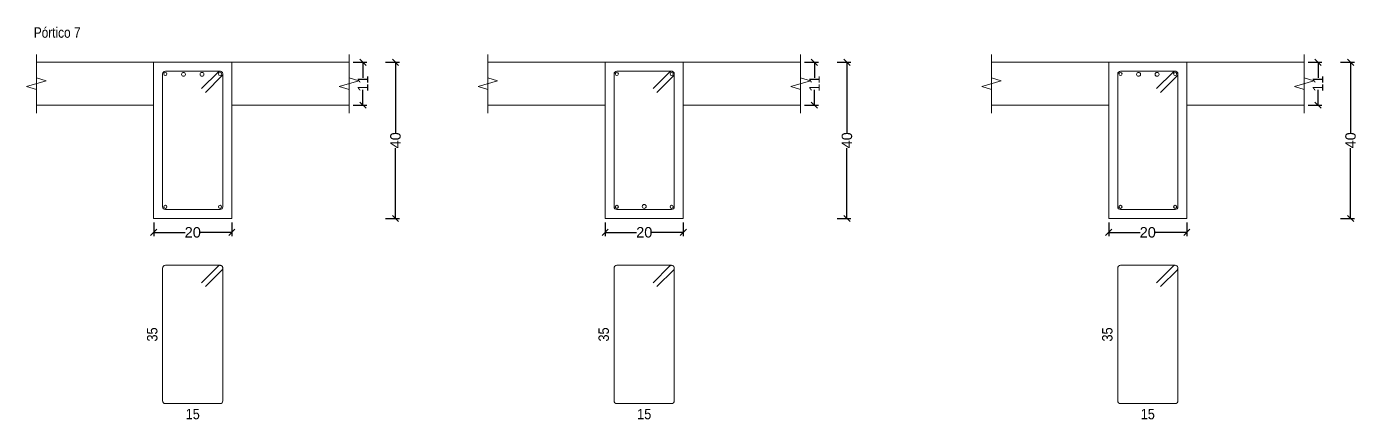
# Model space of a CAD drawing. Header units: millimetres. Extents: x 0 to 190, y -70 to 53.
# Drawn here: x 143.16 to 160.19, y -55.61 to -50.58 of the extents above; entities that cross this region are included whole.
import ezdxf
from ezdxf.enums import TextEntityAlignment as Align

# ---------------------------------------------------------------- set-up
doc = ezdxf.new("R2010")
doc.units = ezdxf.units.MM
for name, color, linetype, lineweight in [('ALZ_REF_REFERENCIA_PORTICO', 3, 'Continuous', 9), ('ARM_LONGITUDINAL_Ø10', 103, 'Continuous', 9), ('ARM_LONGITUDINAL_Ø8', 32, 'Continuous', 9), ('ARM_TRANSVERSAL_Ø6', 151, 'Continuous', 9), ('SEC_CONT_FORJADOS_SECCION', 8, 'Continuous', 9), ('SEC_CONT_VIG_HORMIGON_SECCION', 2, 'Continuous', 9), ('SEC_COTAS_SEC_DIM_VIGA', 122, 'Continuous', 0), ('SEC_COTAS_TEXTOS_DESPIECE_ESTRIBADO', 122, 'Continuous', 0)]:
    doc.layers.add(name, color=color, linetype=linetype, lineweight=lineweight)
doc.styles.add('CYPETXT_0.2_romans', font='arial.ttf', dxfattribs={"height": 0.133333})
doc.styles.add('CYPETXT_romans', font='arial.ttf', dxfattribs={"height": 0.2})
doc.dimstyles.new('cype_oblique', dxfattribs={"dimtxt": 0.18, "dimasz": 0.18, "dimexe": 0.05, "dimexo": 0.05, "dimgap": 0, "dimtad": 0, "dimdec": 4, "dimzin": 0, "dimdsep": 46, "dimtxsty": 'CYPETXT_0.2_romans', "dimblk": 'OBLIQUE', "dimtsz": 0.04, "dimcen": 0.09, "dimadec": 0, "dimazin": 0, "dimtfac": 1, "dimtdec": 4, "dimtofl": 0, "dimtmove": 2, "dimatfit": 3, "dimfxl": 1, "dimtolj": 1, "dimtzin": 0, "dimarcsym": 0})

# ---------------------------------------------------------------- blocks, each defined once
blk = doc.blocks.new('*D294')
at = {"layer": 'Defpoints', "color": 0, "transparency": 16777216}
for p in [(144.788, -53.039), (145.788, -53.039), (145.788, -53.217)]:
    blk.add_point(p, dxfattribs=at)
at = {"layer": 'SEC_COTAS_SEC_DIM_VIGA', "color": 0, "lineweight": -2, "transparency": 16777216}
for p, q in [((144.788, -53.089), (144.788, -53.267)), ((145.788, -53.089), (145.788, -53.267)), ((144.748, -53.257), (144.828, -53.177)), ((144.788, -53.217), (145.191, -53.217)), ((145.788, -53.217), (145.384, -53.217)), ((145.748, -53.257), (145.828, -53.177))]:
    blk.add_line(p, q, dxfattribs=at)
at = {"layer": 'SEC_COTAS_SEC_DIM_VIGA', "color": 0, "transparency": 16777216, "insert": (145.288, -53.217), "char_height": 0.1333, "attachment_point": 5, "style": 'CYPETXT_0.2_romans'}
blk.add_mtext('\\A1;20', dxfattribs=at)
blk = doc.blocks.new('_OBLIQUE')
at = {"color": 0, "linetype": 'ByBlock', "lineweight": -2}
blk.add_line((-0.5, -0.5), (0.5, 0.5), dxfattribs=at)
blk = doc.blocks.new('*D295')
at = {"layer": 'Defpoints', "color": 0, "transparency": 16777216}
for p in [(147.288, -51.039), (147.465, -51.039), (147.288, -51.589)]:
    blk.add_point(p, dxfattribs=at)
at = {"layer": 'SEC_COTAS_SEC_DIM_VIGA', "color": 0, "lineweight": -2, "transparency": 16777216}
for p, q in [((147.338, -51.039), (147.515, -51.039)), ((147.505, -51.079), (147.425, -50.999)), ((147.465, -51.039), (147.465, -51.238)), ((147.465, -51.589), (147.465, -51.391)), ((147.505, -51.629), (147.425, -51.549)), ((147.338, -51.589), (147.515, -51.589))]:
    blk.add_line(p, q, dxfattribs=at)
at = {"layer": 'SEC_COTAS_SEC_DIM_VIGA', "color": 0, "transparency": 16777216, "insert": (147.465, -51.314), "char_height": 0.1333, "attachment_point": 5, "rotation": 90, "style": 'CYPETXT_0.2_romans'}
blk.add_mtext('\\A1;11', dxfattribs=at)
blk = doc.blocks.new('*D296')
at = {"layer": 'Defpoints', "color": 0, "transparency": 16777216}
for p in [(147.704, -51.039), (147.881, -51.039), (147.704, -53.039)]:
    blk.add_point(p, dxfattribs=at)
at = {"layer": 'SEC_COTAS_SEC_DIM_VIGA', "color": 0, "lineweight": -2, "transparency": 16777216}
for p, q in [((147.754, -51.039), (147.931, -51.039)), ((147.921, -51.079), (147.841, -50.999)), ((147.881, -51.039), (147.881, -51.941)), ((147.881, -53.039), (147.881, -52.137)), ((147.754, -53.039), (147.931, -53.039)), ((147.921, -53.079), (147.841, -52.999))]:
    blk.add_line(p, q, dxfattribs=at)
at = {"layer": 'SEC_COTAS_SEC_DIM_VIGA', "color": 0, "transparency": 16777216, "insert": (147.881, -52.039), "char_height": 0.1333, "attachment_point": 5, "rotation": 90, "style": 'CYPETXT_0.2_romans'}
blk.add_mtext('\\A1;40', dxfattribs=at)
blk = doc.blocks.new('*D297')
at = {"layer": 'Defpoints', "color": 0, "transparency": 16777216}
for p in [(150.563, -53.039), (151.563, -53.039), (151.563, -53.217)]:
    blk.add_point(p, dxfattribs=at)
at = {"layer": 'SEC_COTAS_SEC_DIM_VIGA', "color": 0, "lineweight": -2, "transparency": 16777216}
for p, q in [((150.563, -53.089), (150.563, -53.267)), ((151.563, -53.089), (151.563, -53.267)), ((150.523, -53.257), (150.603, -53.177)), ((150.563, -53.217), (150.966, -53.217)), ((151.563, -53.217), (151.159, -53.217)), ((151.523, -53.257), (151.603, -53.177))]:
    blk.add_line(p, q, dxfattribs=at)
at = {"layer": 'SEC_COTAS_SEC_DIM_VIGA', "color": 0, "transparency": 16777216, "insert": (151.063, -53.217), "char_height": 0.1333, "attachment_point": 5, "style": 'CYPETXT_0.2_romans'}
blk.add_mtext('\\A1;20', dxfattribs=at)
blk = doc.blocks.new('*D298')
at = {"layer": 'Defpoints', "color": 0, "transparency": 16777216}
for p in [(153.063, -51.039), (153.24, -51.039), (153.063, -51.589)]:
    blk.add_point(p, dxfattribs=at)
at = {"layer": 'SEC_COTAS_SEC_DIM_VIGA', "color": 0, "lineweight": -2, "transparency": 16777216}
for p, q in [((153.113, -51.039), (153.29, -51.039)), ((153.28, -51.079), (153.2, -50.999)), ((153.24, -51.039), (153.24, -51.238)), ((153.24, -51.589), (153.24, -51.391)), ((153.28, -51.629), (153.2, -51.549)), ((153.113, -51.589), (153.29, -51.589))]:
    blk.add_line(p, q, dxfattribs=at)
at = {"layer": 'SEC_COTAS_SEC_DIM_VIGA', "color": 0, "transparency": 16777216, "insert": (153.24, -51.314), "char_height": 0.1333, "attachment_point": 5, "rotation": 90, "style": 'CYPETXT_0.2_romans'}
blk.add_mtext('\\A1;11', dxfattribs=at)
blk = doc.blocks.new('*D299')
at = {"layer": 'Defpoints', "color": 0, "transparency": 16777216}
for p in [(153.479, -51.039), (153.656, -51.039), (153.479, -53.039)]:
    blk.add_point(p, dxfattribs=at)
at = {"layer": 'SEC_COTAS_SEC_DIM_VIGA', "color": 0, "lineweight": -2, "transparency": 16777216}
for p, q in [((153.529, -51.039), (153.706, -51.039)), ((153.696, -51.079), (153.616, -50.999)), ((153.656, -51.039), (153.656, -51.941)), ((153.656, -53.039), (153.656, -52.137)), ((153.529, -53.039), (153.706, -53.039)), ((153.696, -53.079), (153.616, -52.999))]:
    blk.add_line(p, q, dxfattribs=at)
at = {"layer": 'SEC_COTAS_SEC_DIM_VIGA', "color": 0, "transparency": 16777216, "insert": (153.656, -52.039), "char_height": 0.1333, "attachment_point": 5, "rotation": 90, "style": 'CYPETXT_0.2_romans'}
blk.add_mtext('\\A1;40', dxfattribs=at)
blk = doc.blocks.new('*D300')
at = {"layer": 'Defpoints', "color": 0, "transparency": 16777216}
for p in [(157.004, -53.039), (158.004, -53.039), (158.004, -53.217)]:
    blk.add_point(p, dxfattribs=at)
at = {"layer": 'SEC_COTAS_SEC_DIM_VIGA', "color": 0, "lineweight": -2, "transparency": 16777216}
for p, q in [((157.004, -53.089), (157.004, -53.267)), ((158.004, -53.089), (158.004, -53.267)), ((156.964, -53.257), (157.044, -53.177)), ((157.004, -53.217), (157.408, -53.217)), ((158.004, -53.217), (157.601, -53.217)), ((157.964, -53.257), (158.044, -53.177))]:
    blk.add_line(p, q, dxfattribs=at)
at = {"layer": 'SEC_COTAS_SEC_DIM_VIGA', "color": 0, "transparency": 16777216, "insert": (157.504, -53.217), "char_height": 0.1333, "attachment_point": 5, "style": 'CYPETXT_0.2_romans'}
blk.add_mtext('\\A1;20', dxfattribs=at)
blk = doc.blocks.new('*D301')
at = {"layer": 'Defpoints', "color": 0, "transparency": 16777216}
for p in [(159.504, -51.039), (159.682, -51.039), (159.504, -51.589)]:
    blk.add_point(p, dxfattribs=at)
at = {"layer": 'SEC_COTAS_SEC_DIM_VIGA', "color": 0, "lineweight": -2, "transparency": 16777216}
for p, q in [((159.554, -51.039), (159.732, -51.039)), ((159.722, -51.079), (159.642, -50.999)), ((159.682, -51.039), (159.682, -51.238)), ((159.682, -51.589), (159.682, -51.391)), ((159.722, -51.629), (159.642, -51.549)), ((159.554, -51.589), (159.732, -51.589))]:
    blk.add_line(p, q, dxfattribs=at)
at = {"layer": 'SEC_COTAS_SEC_DIM_VIGA', "color": 0, "transparency": 16777216, "insert": (159.682, -51.314), "char_height": 0.1333, "attachment_point": 5, "rotation": 90, "style": 'CYPETXT_0.2_romans'}
blk.add_mtext('\\A1;11', dxfattribs=at)
blk = doc.blocks.new('*D302')
at = {"layer": 'Defpoints', "color": 0, "transparency": 16777216}
for p in [(159.92, -51.039), (160.098, -51.039), (159.92, -53.039)]:
    blk.add_point(p, dxfattribs=at)
at = {"layer": 'SEC_COTAS_SEC_DIM_VIGA', "color": 0, "lineweight": -2, "transparency": 16777216}
for p, q in [((159.97, -51.039), (160.148, -51.039)), ((160.138, -51.079), (160.058, -50.999)), ((160.098, -51.039), (160.098, -51.941)), ((160.098, -53.039), (160.098, -52.137)), ((159.97, -53.039), (160.148, -53.039)), ((160.138, -53.079), (160.058, -52.999))]:
    blk.add_line(p, q, dxfattribs=at)
at = {"layer": 'SEC_COTAS_SEC_DIM_VIGA', "color": 0, "transparency": 16777216, "insert": (160.098, -52.039), "char_height": 0.1333, "attachment_point": 5, "rotation": 90, "style": 'CYPETXT_0.2_romans'}
blk.add_mtext('\\A1;40', dxfattribs=at)

msp = doc.modelspace()

# ---------------------------------------------------------------- linework, layer by layer
at = {"layer": 'ARM_LONGITUDINAL_Ø10'}
for centre in [(145.1692, -51.1943), (145.40587, -51.1943), (157.38611, -51.1943), (157.62277, -51.1943), (151.0626, -52.8843)]:
    msp.add_circle(centre, 0.025, dxfattribs=at)
at = {"layer": 'ARM_LONGITUDINAL_Ø8'}
for centre in [(144.93753, -51.1893), (145.63753, -51.1893), (150.7126, -51.1893), (151.4126, -51.1893), (157.15444, -51.1893), (157.85444, -51.1893), (144.93753, -52.8893), (145.63753, -52.8893), (150.7126, -52.8893), (151.4126, -52.8893), (157.15444, -52.8893), (157.85444, -52.8893)]:
    msp.add_circle(centre, 0.02, dxfattribs=at)
at = {"layer": 'ARM_TRANSVERSAL_Ø6'}
for points in [[(145.45015, -51.42618), (145.66585, -51.20987), (145.66872, -51.20519), (145.67082, -51.20011), (145.6721, -51.19477), (145.67253, -51.1893), (145.67186, -51.18247), (145.66987, -51.1759), (145.66664, -51.16985), (145.66228, -51.16455), (145.65698, -51.16019), (145.65093, -51.15696), (145.64436, -51.15497), (145.63753, -51.1543), (144.93753, -51.1543), (144.92414, -51.15696), (144.91279, -51.16455), (144.9052, -51.1759), (144.90253, -51.1893), (144.90253, -52.8893), (144.9052, -52.90269), (144.91279, -52.91404), (144.92414, -52.92163), (144.93753, -52.9243), (145.63753, -52.9243), (145.65093, -52.92163), (145.66228, -52.91404), (145.66987, -52.90269), (145.67253, -52.8893), (145.67253, -51.1893), (145.67186, -51.18247), (145.66987, -51.1759), (145.66664, -51.16985), (145.66228, -51.16455), (145.65698, -51.16019), (145.65093, -51.15696), (145.64436, -51.15497), (145.63753, -51.1543), (145.63071, -51.15497), (145.62414, -51.15696), (145.61809, -51.16019), (145.61279, -51.16455), (145.40065, -51.37668)], [(151.22522, -51.42618), (151.44092, -51.20987), (151.44379, -51.20519), (151.44589, -51.20011), (151.44717, -51.19477), (151.4476, -51.1893), (151.44693, -51.18247), (151.44494, -51.1759), (151.4417, -51.16985), (151.43735, -51.16455), (151.43205, -51.16019), (151.426, -51.15696), (151.41943, -51.15497), (151.4126, -51.1543), (150.7126, -51.1543), (150.69921, -51.15696), (150.68785, -51.16455), (150.68027, -51.1759), (150.6776, -51.1893), (150.6776, -52.8893), (150.68027, -52.90269), (150.68785, -52.91404), (150.69921, -52.92163), (150.7126, -52.9243), (151.4126, -52.9243), (151.426, -52.92163), (151.43735, -52.91404), (151.44494, -52.90269), (151.4476, -52.8893), (151.4476, -51.1893), (151.44693, -51.18247), (151.44494, -51.1759), (151.4417, -51.16985), (151.43735, -51.16455), (151.43205, -51.16019), (151.426, -51.15696), (151.41943, -51.15497), (151.4126, -51.1543), (151.40578, -51.15497), (151.39921, -51.15696), (151.39316, -51.16019), (151.38785, -51.16455), (151.17572, -51.37668)], [(157.66706, -51.42618), (157.88276, -51.20987), (157.88563, -51.20519), (157.88773, -51.20011), (157.88901, -51.19477), (157.88944, -51.1893), (157.88877, -51.18247), (157.88678, -51.1759), (157.88354, -51.16985), (157.87919, -51.16455), (157.87389, -51.16019), (157.86784, -51.15696), (157.86127, -51.15497), (157.85444, -51.1543), (157.15444, -51.1543), (157.14105, -51.15696), (157.12969, -51.16455), (157.12211, -51.1759), (157.11944, -51.1893), (157.11944, -52.8893), (157.12211, -52.90269), (157.12969, -52.91404), (157.14105, -52.92163), (157.15444, -52.9243), (157.85444, -52.9243), (157.86784, -52.92163), (157.87919, -52.91404), (157.88678, -52.90269), (157.88944, -52.8893), (157.88944, -51.1893), (157.88877, -51.18247), (157.88678, -51.1759), (157.88354, -51.16985), (157.87919, -51.16455), (157.87389, -51.16019), (157.86784, -51.15696), (157.86127, -51.15497), (157.85444, -51.1543), (157.84761, -51.15497), (157.84105, -51.15696), (157.835, -51.16019), (157.82969, -51.16455), (157.61756, -51.37668)], [(145.45015, -53.91051), (145.66585, -53.6942), (145.66872, -53.68952), (145.67082, -53.68444), (145.6721, -53.6791), (145.67253, -53.67363), (145.67186, -53.6668), (145.66987, -53.66024), (145.66664, -53.65418), (145.66228, -53.64888), (145.65698, -53.64453), (145.65093, -53.64129), (145.64436, -53.6393), (145.63753, -53.63863), (144.93753, -53.63863), (144.92414, -53.64129), (144.91279, -53.64888), (144.9052, -53.66024), (144.90253, -53.67363), (144.90253, -55.37363), (144.9052, -55.38702), (144.91279, -55.39838), (144.92414, -55.40596), (144.93753, -55.40863), (145.63753, -55.40863), (145.65093, -55.40596), (145.66228, -55.39838), (145.66987, -55.38702), (145.67253, -55.37363), (145.67253, -53.67363), (145.67186, -53.6668), (145.66987, -53.66024), (145.66664, -53.65418), (145.66228, -53.64888), (145.65698, -53.64453), (145.65093, -53.64129), (145.64436, -53.6393), (145.63753, -53.63863), (145.63071, -53.6393), (145.62414, -53.64129), (145.61809, -53.64453), (145.61279, -53.64888), (145.40065, -53.86101)], [(151.22522, -53.91051), (151.44092, -53.6942), (151.44379, -53.68952), (151.44589, -53.68444), (151.44717, -53.6791), (151.4476, -53.67363), (151.44693, -53.6668), (151.44494, -53.66024), (151.4417, -53.65418), (151.43735, -53.64888), (151.43205, -53.64453), (151.426, -53.64129), (151.41943, -53.6393), (151.4126, -53.63863), (150.7126, -53.63863), (150.69921, -53.64129), (150.68785, -53.64888), (150.68027, -53.66024), (150.6776, -53.67363), (150.6776, -55.37363), (150.68027, -55.38702), (150.68785, -55.39838), (150.69921, -55.40596), (150.7126, -55.40863), (151.4126, -55.40863), (151.426, -55.40596), (151.43735, -55.39838), (151.44494, -55.38702), (151.4476, -55.37363), (151.4476, -53.67363), (151.44693, -53.6668), (151.44494, -53.66024), (151.4417, -53.65418), (151.43735, -53.64888), (151.43205, -53.64453), (151.426, -53.64129), (151.41943, -53.6393), (151.4126, -53.63863), (151.40578, -53.6393), (151.39921, -53.64129), (151.39316, -53.64453), (151.38785, -53.64888), (151.17572, -53.86101)], [(157.66706, -53.91051), (157.88276, -53.6942), (157.88563, -53.68952), (157.88773, -53.68444), (157.88901, -53.6791), (157.88944, -53.67363), (157.88877, -53.6668), (157.88678, -53.66024), (157.88354, -53.65418), (157.87919, -53.64888), (157.87389, -53.64453), (157.86784, -53.64129), (157.86127, -53.6393), (157.85444, -53.63863), (157.15444, -53.63863), (157.14105, -53.64129), (157.12969, -53.64888), (157.12211, -53.66024), (157.11944, -53.67363), (157.11944, -55.37363), (157.12211, -55.38702), (157.12969, -55.39838), (157.14105, -55.40596), (157.15444, -55.40863), (157.85444, -55.40863), (157.86784, -55.40596), (157.87919, -55.39838), (157.88678, -55.38702), (157.88944, -55.37363), (157.88944, -53.67363), (157.88877, -53.6668), (157.88678, -53.66024), (157.88354, -53.65418), (157.87919, -53.64888), (157.87389, -53.64453), (157.86784, -53.64129), (157.86127, -53.6393), (157.85444, -53.63863), (157.84761, -53.6393), (157.84105, -53.64129), (157.835, -53.64453), (157.82969, -53.64888), (157.61756, -53.86101)]]:
    msp.add_lwpolyline(points, dxfattribs=at)
at = {"layer": 'SEC_CONT_FORJADOS_SECCION'}
for points in [[(143.28753, -50.9393), (143.28753, -51.2393), (143.41253, -51.2768), (143.16253, -51.3518), (143.28753, -51.3893), (143.28753, -51.6893)], [(143.28753, -51.0393), (144.78753, -51.0393), (144.78753, -51.5893), (143.28753, -51.5893)], [(147.28753, -51.0393), (145.78753, -51.0393), (145.78753, -51.5893), (147.28753, -51.5893)], [(147.28753, -50.9393), (147.28753, -51.2393), (147.41253, -51.2768), (147.16253, -51.3518), (147.28753, -51.3893), (147.28753, -51.6893)], [(149.0626, -50.9393), (149.0626, -51.2393), (149.1876, -51.2768), (148.9376, -51.3518), (149.0626, -51.3893), (149.0626, -51.6893)], [(149.0626, -51.0393), (150.5626, -51.0393), (150.5626, -51.5893), (149.0626, -51.5893)], [(153.0626, -51.0393), (151.5626, -51.0393), (151.5626, -51.5893), (153.0626, -51.5893)], [(153.0626, -50.9393), (153.0626, -51.2393), (153.1876, -51.2768), (152.9376, -51.3518), (153.0626, -51.3893), (153.0626, -51.6893)], [(155.50444, -50.9393), (155.50444, -51.2393), (155.62944, -51.2768), (155.37944, -51.3518), (155.50444, -51.3893), (155.50444, -51.6893)], [(155.50444, -51.0393), (157.00444, -51.0393), (157.00444, -51.5893), (155.50444, -51.5893)], [(159.50444, -51.0393), (158.00444, -51.0393), (158.00444, -51.5893), (159.50444, -51.5893)], [(159.50444, -50.9393), (159.50444, -51.2393), (159.62944, -51.2768), (159.37944, -51.3518), (159.50444, -51.3893), (159.50444, -51.6893)]]:
    msp.add_lwpolyline(points, dxfattribs=at)
at = {"layer": 'SEC_CONT_FORJADOS_SECCION', "color": 254, "true_color": 0xdad7d3}
for points in [[(143.28753, -51.0393), (144.78753, -51.0393), (144.78753, -51.5893), (143.28753, -51.5893)], [(147.28753, -51.0393), (145.78753, -51.0393), (145.78753, -51.5893), (147.28753, -51.5893)], [(149.0626, -51.0393), (150.5626, -51.0393), (150.5626, -51.5893), (149.0626, -51.5893)], [(153.0626, -51.0393), (151.5626, -51.0393), (151.5626, -51.5893), (153.0626, -51.5893)], [(155.50444, -51.0393), (157.00444, -51.0393), (157.00444, -51.5893), (155.50444, -51.5893)], [(159.50444, -51.0393), (158.00444, -51.0393), (158.00444, -51.5893), (159.50444, -51.5893)]]:
    msp.add_lwpolyline(points, close=True, dxfattribs=at)
at = {"layer": 'SEC_CONT_VIG_HORMIGON_SECCION'}
for points in [[(145.78753, -51.0393), (144.78753, -51.0393), (144.78753, -53.0393), (145.78753, -53.0393), (145.78753, -51.0393)], [(151.5626, -51.0393), (150.5626, -51.0393), (150.5626, -53.0393), (151.5626, -53.0393), (151.5626, -51.0393)], [(158.00444, -51.0393), (157.00444, -51.0393), (157.00444, -53.0393), (158.00444, -53.0393), (158.00444, -51.0393)]]:
    msp.add_lwpolyline(points, close=True, dxfattribs=at)

# ---------------------------------------------------------------- texts
at = {"layer": 'ALZ_REF_REFERENCIA_PORTICO', "style": 'CYPETXT_romans', "width": 0.813476}
msp.add_text('Pórtico 7', height=0.133333, dxfattribs=at).set_placement((143.2543, -50.6593), align=Align.MIDDLE_LEFT)
at = {"layer": 'SEC_COTAS_TEXTOS_DESPIECE_ESTRIBADO', "style": 'CYPETXT_romans', "width": 0.872274}
for p in [(144.83587, -54.52363), (150.61094, -54.52363), (157.05277, -54.52363)]:
    msp.add_text('35', height=0.133333, rotation=90, dxfattribs=at).set_placement(p, align=Align.CENTER)
for p in [(145.28753, -55.4753), (151.0626, -55.4753), (157.50444, -55.4753)]:
    msp.add_text('15', height=0.133333, dxfattribs=at).set_placement(p, align=Align.TOP_CENTER)

# ---------------------------------------------------------------- dimensions: what is measured, and where the dimension line sits
at = {"layer": 'SEC_COTAS_SEC_DIM_VIGA'}
for p1, p2, text, picture, middle in [((147.28753, -51.5893), (147.28753, -51.0393), '11', '*D295', (147.46487, -51.3143)), ((147.70353, -53.0393), (147.70353, -51.0393), '40', '*D296', (147.88087, -52.0393)), ((153.0626, -51.5893), (153.0626, -51.0393), '11', '*D298', (153.23994, -51.3143)), ((153.4786, -53.0393), (153.4786, -51.0393), '40', '*D299', (153.65594, -52.0393)), ((159.50444, -51.5893), (159.50444, -51.0393), '11', '*D301', (159.68177, -51.3143)), ((159.92044, -53.0393), (159.92044, -51.0393), '40', '*D302', (160.09777, -52.0393)), ((144.78753, -53.0393), (145.78753, -53.0393), '20', '*D294', (145.28753, -53.21663)), ((150.5626, -53.0393), (151.5626, -53.0393), '20', '*D297', (151.0626, -53.21663)), ((157.00444, -53.0393), (158.00444, -53.0393), '20', '*D300', (157.50444, -53.21663))]:
    dim = msp.add_aligned_dim(p1=p1, p2=p2, distance=-0.17733, text=text, dimstyle='cype_oblique', dxfattribs=at)
    dim.commit()
    dim.dimension.update_dxf_attribs({"geometry": picture, "text_midpoint": middle})

doc.saveas('drawing.dxf')
